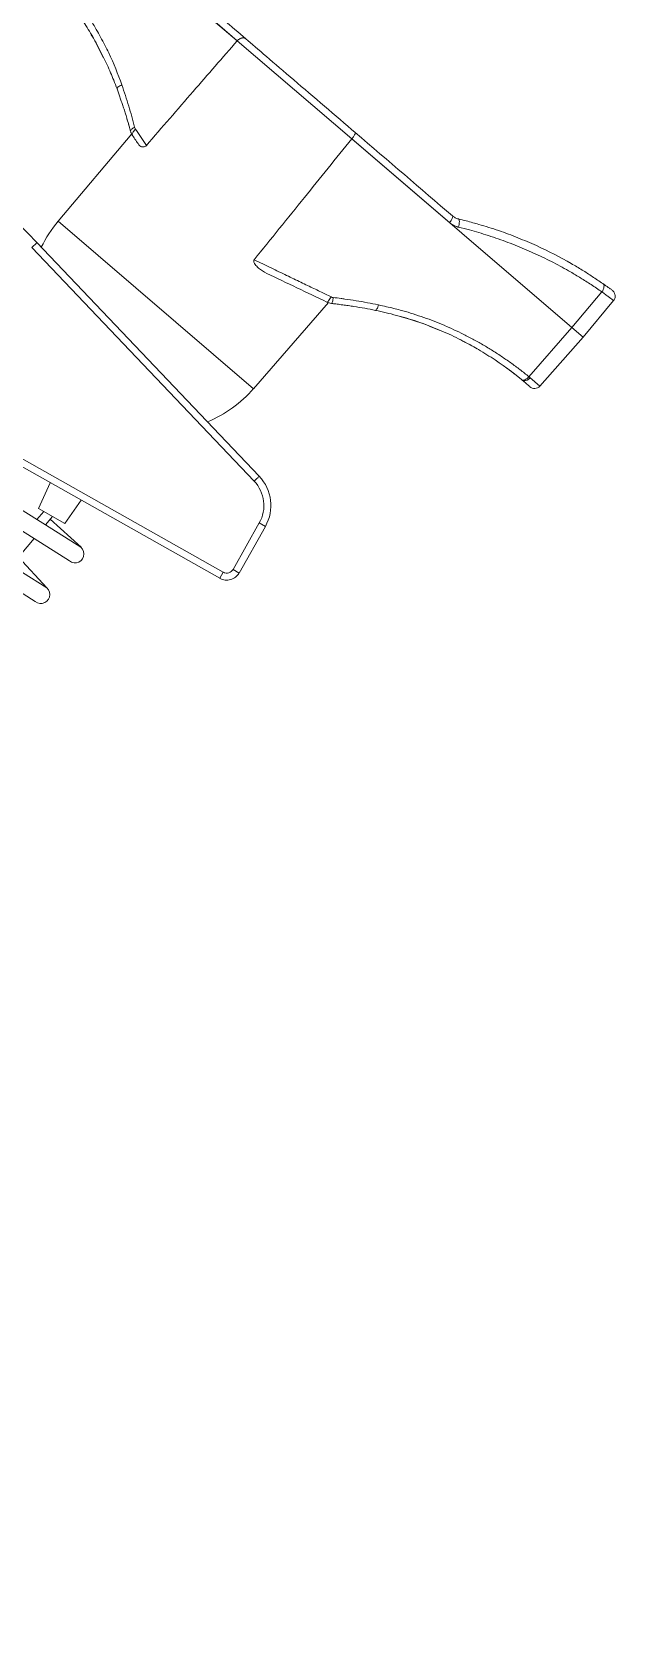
# Model space of a CAD drawing. Header units: millimetres. Extents: x 2263 to 10678, y 3616 to 3937.
# Drawn here: x 7434.93 to 7438.43, y 3873.32 to 3882.85 of the extents above; entities that cross this region are included whole.
import ezdxf

# ---------------------------------------------------------------- set-up
doc = ezdxf.new("R2010")
doc.units = ezdxf.units.MM
doc.layers.add('обводка', color=5, linetype='Continuous', lineweight=50)

# ---------------------------------------------------------------- blocks, each defined once
blk = doc.blocks.new('A$C1167016C')
at = {"color": 7, "linetype": 'Continuous', "lineweight": 15}
for p, q in [((-2.484, -1.945), (-1.468, -2.816)), ((-1.782, -2.546), (-1.468, -2.815)), ((-2.489, -2.774), (-2.474, -2.798)), ((-2.469, -2.806), (-2.403, -2.935)), ((-0.667, -3.501), (-1.468, -2.815)), ((-1.468, -2.815), (-1.468, -2.816)), ((-0.668, -3.502), (-1.468, -2.816)), ((-2.249, -3.33), (-2.248, -3.334)), ((-2.206, -3.467), (-2.72, -4.078)), ((-0.667, -3.501), (-0.668, -3.502)), ((0.872, -4.823), (-0.668, -3.502)), ((0.016, -4.087), (-0.667, -3.501)), ((-1.315, -5.863), (-2.869, -4.228)), ((-2.905, -4.262), (-1.351, -5.897)), ((-1.354, -5.25), (-0.829, -4.648)), ((0.872, -4.823), (1.082, -4.573)), ((0.951, -4.89), (1.164, -4.633)), ((-0.329, -4.744), (-0.272, -4.761)), ((-0.257, -4.765), (-0.15, -4.802)), ((-0.125, -4.812), (-0.056, -4.84)), ((0.572, -5.167), (0.872, -4.823)), ((0.647, -5.232), (0.951, -4.89)), ((0.951, -4.89), (0.872, -4.823)), ((0.521, -5.188), (0.525, -5.191)), ((-3.223, -5.656), (-1.59, -6.577)), ((-1.566, -6.534), (-3.198, -5.613)), ((-1.314, -6.189), (-1.498, -6.515)), ((-1.455, -6.54), (-1.271, -6.214)), ((-1.314, -6.189), (-1.271, -6.214)), ((-1.566, -6.534), (-1.59, -6.577)), ((-1.498, -6.515), (-1.455, -6.54))]:
    blk.add_line(p, q, dxfattribs=at)
at = {"color": 8, "linetype": 'Continuous', "lineweight": 15}
for p, q in [((-2.72, -4.078), (-1.354, -5.25)), ((0.579, -5.173), (0.647, -5.232))]:
    blk.add_line(p, q, dxfattribs=at)
at = {"color": 0, "linetype": 'Continuous', "lineweight": 15}
for p, q in [((-2.858, -6.089), (-2.776, -5.908)), ((-2.858, -6.089), (-2.673, -6.194)), ((-2.673, -6.194), (-2.56, -6.03))]:
    blk.add_line(p, q, dxfattribs=at)
at = {"color": 0, "lineweight": 15, "ltscale": 0.5}
for p, q in [((-2.822, -6.11), (-2.869, -6.166)), ((-2.76, -6.144), (-2.81, -6.204)), ((-2.889, -6.298), (-3.048, -6.488))]:
    blk.add_line(p, q, dxfattribs=at)
at = {"color": 7, "linetype": 'Continuous', "lineweight": 15, "flags": 128}
for points in [[(-2.179, -3.435), (-2.186, -3.441), (-2.191, -3.447), (-2.196, -3.453), (-2.199, -3.459), (-2.202, -3.465), (-2.203, -3.47), (-2.202, -3.475), (-2.2, -3.479)], [(0.016, -4.087), (0.022, -4.08), (0.027, -4.073), (0.032, -4.065), (0.035, -4.059), (0.037, -4.053), (0.039, -4.048), (0.038, -4.044), (0.037, -4.041)], [(-2.905, -4.262), (-2.898, -4.255), (-2.891, -4.249), (-2.885, -4.243), (-2.88, -4.238), (-2.875, -4.234), (-2.872, -4.23), (-2.87, -4.228), (-2.869, -4.228)], [(-1.351, -5.897), (-1.344, -5.89), (-1.337, -5.884), (-1.331, -5.878), (-1.325, -5.873), (-1.321, -5.869), (-1.317, -5.866), (-1.315, -5.864), (-1.315, -5.863)]]:
    blk.add_lwpolyline(points, dxfattribs=at)
at = {"color": 7, "linetype": 'Continuous', "lineweight": 15}
for centre, radius, start, end in [((-7.176, -8.322), 5.942, 43.5503, 72.0297), ((-2.032, -4.653), 0.897, 140.1173, 154.035), ((-2.027, -4.657), 0.897, 293.0155, 318.6557), ((0.61, -5.199), 0.0495, 229.3865, 318.3865), ((-1.53, -6.068), 0.248, 330.5631, 43.5503), ((-1.53, -6.068), 0.297, 330.5631, 43.5503), ((-1.541, -6.491), 0.099, 240.5631, 330.5631), ((-1.541, -6.491), 0.0495, 240.5631, 330.5631)]:
    blk.add_arc(centre, radius, start, end, dxfattribs=at)
for points, knots in [([(-2.834, -2.321), (-2.828, -2.327), (-2.815, -2.341), (-2.795, -2.362), (-2.773, -2.385), (-2.745, -2.417), (-2.711, -2.456), (-2.659, -2.52), (-2.596, -2.604), (-2.526, -2.708), (-2.462, -2.816), (-2.414, -2.908), (-2.378, -2.983), (-2.354, -3.038), (-2.331, -3.094), (-2.317, -3.132), (-2.309, -3.152)], [0, 0, 0, 0, 0.028528, 0.058901, 0.091141, 0.125265, 0.188981, 0.250426, 0.37458, 0.500484, 0.62414, 0.750303, 0.812698, 0.875174, 0.933708, 1, 1, 1, 1]), ([(-2.276, -3.125), (-2.302, -3.05), (-2.332, -2.975), (-2.385, -2.864), (-2.404, -2.827), (-2.444, -2.754), (-2.464, -2.718), (-2.53, -2.612), (-2.579, -2.543), (-2.68, -2.413), (-2.734, -2.352), (-2.789, -2.296)], [0, 0, 0, 0, 0.25, 0.25, 0.375, 0.375, 0.5, 0.5, 0.75, 0.75, 1, 1, 1, 1]), ([(-1.468, -2.816), (-1.571, -2.934), (-1.783, -3.178), (-1.995, -3.422), (-2.104, -3.548)], [0, 0, 0, 0, 0.4847176, 1, 1, 1, 1]), ([(-1.408, -2.802), (-1.409, -2.801), (-1.412, -2.799), (-1.416, -2.797), (-1.42, -2.796), (-1.425, -2.795), (-1.429, -2.795), (-1.433, -2.795), (-1.439, -2.797), (-1.448, -2.8), (-1.459, -2.806), (-1.465, -2.812), (-1.468, -2.815)], [0, 0, 0, 0, 0.087448, 0.169589, 0.246417, 0.31793, 0.384126, 0.445005, 0.50057, 0.672692, 0.839077, 1, 1, 1, 1]), ([(-0.643, -3.458), (-0.783, -3.338), (-0.934, -3.208), (-1.212, -2.971), (-1.33, -2.869), (-1.408, -2.802)], [0, 0, 0, 0, 0.5, 0.5, 1, 1, 1, 1]), ([(-2.309, -3.152), (-2.31, -3.149), (-2.308, -3.144), (-2.295, -3.134), (-2.285, -3.129), (-2.276, -3.125)], [0, 0, 0, 0, 0.5, 0.5, 1, 1, 1, 1]), ([(-2.309, -3.152), (-2.306, -3.161), (-2.299, -3.18), (-2.289, -3.209), (-2.279, -3.239), (-2.268, -3.27), (-2.253, -3.316), (-2.235, -3.376), (-2.221, -3.425), (-2.214, -3.449)], [0, 0, 0, 0, 0.092831, 0.189219, 0.289194, 0.392784, 0.500015, 0.74801, 1, 1, 1, 1]), ([(-2.186, -3.421), (-2.192, -3.395), (-2.199, -3.371), (-2.213, -3.321), (-2.22, -3.297), (-2.242, -3.223), (-2.259, -3.173), (-2.276, -3.125)], [0, 0, 0, 0, 0.25, 0.25, 0.5, 0.5, 1, 1, 1, 1]), ([(-2.24, -3.361), (-2.238, -3.366), (-2.232, -3.385), (-2.227, -3.404), (-2.223, -3.418)], [0, 0, 0, 0, 0.254855, 1, 1, 1, 1]), ([(-2.186, -3.421), (-2.194, -3.425), (-2.203, -3.43), (-2.213, -3.44), (-2.215, -3.445), (-2.214, -3.449)], [0, 0, 0, 0, 0.5, 0.5, 1, 1, 1, 1]), ([(-2.2, -3.479), (-2.202, -3.476), (-2.205, -3.472), (-2.209, -3.464), (-2.212, -3.457), (-2.213, -3.452), (-2.214, -3.449)], [0, 0, 0, 0, 0.281976, 0.542621, 0.781954, 1, 1, 1, 1]), ([(-2.104, -3.548), (-2.107, -3.551), (-2.11, -3.554), (-2.117, -3.557), (-2.12, -3.558), (-2.128, -3.559), (-2.133, -3.558), (-2.146, -3.554), (-2.152, -3.549), (-2.157, -3.543)], [0, 0, 0, 0, 0.125, 0.125, 0.25, 0.25, 0.5, 0.5, 1, 1, 1, 1]), ([(-1.35, -4.348), (-1.233, -4.202), (-1.005, -3.921), (-0.778, -3.639), (-0.668, -3.502)], [0, 0, 0, 0, 0.515445, 1, 1, 1, 1]), ([(-0.643, -3.458), (-0.643, -3.459), (-0.642, -3.459), (-0.642, -3.461), (-0.643, -3.463), (-0.643, -3.466), (-0.644, -3.468), (-0.646, -3.471), (-0.648, -3.475), (-0.652, -3.482), (-0.659, -3.492), (-0.665, -3.498), (-0.667, -3.501)], [0, 0, 0, 0, 0.088469, 0.171285, 0.248447, 0.319954, 0.385806, 0.446005, 0.500551, 0.672736, 0.839174, 1, 1, 1, 1]), ([(0.079, -4.12), (0.078, -4.119), (0.074, -4.119), (0.068, -4.117), (0.061, -4.114), (0.054, -4.111), (0.044, -4.107), (0.034, -4.101), (0.024, -4.095), (0.019, -4.09), (0.016, -4.087)], [0, 0, 0, 0, 0.061345, 0.144668, 0.250159, 0.374862, 0.49964, 0.688951, 0.855315, 1, 1, 1, 1]), ([(0.078, -4.062), (0.07, -4.06), (0.063, -4.058), (0.049, -4.05), (0.042, -4.046), (0.037, -4.041)], [0, 0, 0, 0, 0.5, 0.5, 1, 1, 1, 1]), ([(0.079, -4.12), (0.081, -4.114), (0.082, -4.107), (0.084, -4.094), (0.085, -4.087), (0.085, -4.075), (0.084, -4.071), (0.082, -4.064), (0.08, -4.063), (0.078, -4.062)], [0, 0, 0, 0, 0.25, 0.25, 0.5, 0.5, 0.75, 0.75, 1, 1, 1, 1]), ([(0.078, -4.062), (0.096, -4.067), (0.13, -4.075), (0.178, -4.088), (0.23, -4.103), (0.291, -4.121), (0.383, -4.151), (0.495, -4.193), (0.668, -4.267), (0.804, -4.337), (0.906, -4.397), (0.956, -4.427), (1.017, -4.466), (1.064, -4.498), (1.089, -4.515)], [0, 0, 0, 0, 0.0467495, 0.0884797, 0.1251944, 0.1870441, 0.2503394, 0.3760591, 0.5004442, 0.7502557, 0.7920265, 0.8335262, 0.9135678, 1, 1, 1, 1]), ([(1.082, -4.573), (1.07, -4.564), (1.045, -4.547), (1.007, -4.522), (0.97, -4.499), (0.934, -4.476), (0.898, -4.454), (0.836, -4.417), (0.745, -4.368), (0.621, -4.307), (0.492, -4.252), (0.38, -4.209), (0.289, -4.179), (0.222, -4.158), (0.152, -4.138), (0.105, -4.126), (0.079, -4.12)], [0, 0, 0, 0, 0.0450243, 0.0887174, 0.1310849, 0.1721329, 0.211868, 0.2502975, 0.3762108, 0.5003922, 0.6256601, 0.7502846, 0.8137741, 0.8751724, 0.9321647, 1, 1, 1, 1]), ([(-1.262, -4.443), (-1.282, -4.433), (-1.301, -4.421), (-1.328, -4.398), (-1.336, -4.39), (-1.347, -4.376), (-1.35, -4.371), (-1.353, -4.362), (-1.353, -4.359), (-1.353, -4.353), (-1.352, -4.35), (-1.35, -4.348)], [0, 0, 0, 0, 0.5, 0.5, 0.75, 0.75, 0.875, 0.875, 0.9375, 0.9375, 1, 1, 1, 1]), ([(-1.35, -4.348), (-1.33, -4.357), (-1.291, -4.376), (-1.233, -4.404), (-1.177, -4.431), (-1.124, -4.457), (-1.073, -4.482), (-1.024, -4.505), (-0.977, -4.528), (-0.933, -4.549), (-0.891, -4.569), (-0.851, -4.589), (-0.825, -4.601), (-0.812, -4.607)], [0, 0, 0, 0, 0.110862, 0.217735, 0.32062, 0.419514, 0.514418, 0.60533, 0.69225, 0.775178, 0.854113, 0.929054, 1, 1, 1, 1]), ([(1.082, -4.573), (1.086, -4.568), (1.089, -4.563), (1.094, -4.551), (1.096, -4.544), (1.097, -4.533), (1.097, -4.528), (1.094, -4.52), (1.092, -4.517), (1.089, -4.515)], [0, 0, 0, 0, 0.25, 0.25, 0.5, 0.5, 0.75, 0.75, 1, 1, 1, 1]), ([(1.089, -4.515), (1.096, -4.52), (1.11, -4.53), (1.133, -4.546), (1.149, -4.557), (1.155, -4.562), (1.154, -4.562), (1.154, -4.561)], [0, 0, 0, 0, 0.179966, 0.362052, 0.721489, 0.901658, 1, 1, 1, 1]), ([(1.163, -4.633), (1.166, -4.63), (1.17, -4.624), (1.174, -4.613), (1.175, -4.601), (1.173, -4.588), (1.167, -4.573), (1.158, -4.565), (1.155, -4.562)], [0, 0, 0, 0, 0.142232, 0.286969, 0.429692, 0.566163, 0.80722, 1, 1, 1, 1]), ([(-0.841, -4.644), (-0.84, -4.645), (-0.839, -4.644), (-0.835, -4.641), (-0.832, -4.639), (-0.827, -4.632), (-0.824, -4.627), (-0.818, -4.618), (-0.815, -4.612), (-0.812, -4.607)], [0, 0, 0, 0, 0.25, 0.25, 0.5, 0.5, 0.75, 0.75, 1, 1, 1, 1]), ([(-0.812, -4.607), (-0.81, -4.609), (-0.804, -4.611), (-0.799, -4.612), (-0.797, -4.612)], [0, 0, 0, 0, 0.556162, 1, 1, 1, 1]), ([(-0.797, -4.612), (-0.797, -4.617), (-0.798, -4.623), (-0.8, -4.633), (-0.802, -4.638), (-0.804, -4.646), (-0.806, -4.649), (-0.808, -4.653), (-0.809, -4.653), (-0.81, -4.653)], [0, 0, 0, 0, 0.25, 0.25, 0.5, 0.5, 0.75, 0.75, 1, 1, 1, 1]), ([(-0.81, -4.653), (-0.796, -4.655), (-0.783, -4.657), (-0.757, -4.66), (-0.744, -4.662), (-0.718, -4.665), (-0.705, -4.667), (-0.678, -4.671), (-0.665, -4.673), (-0.627, -4.679), (-0.602, -4.683), (-0.552, -4.692), (-0.527, -4.697), (-0.501, -4.702)], [0, 0, 0, 0, 0.125, 0.125, 0.25, 0.25, 0.375, 0.375, 0.5, 0.5, 0.75, 0.75, 1, 1, 1, 1]), ([(-0.81, -4.653), (-0.804, -4.654), (-0.8, -4.655), (-0.79, -4.656), (-0.785, -4.656), (-0.78, -4.657)], [0, 0, 0, 0, 0.5, 0.5, 1, 1, 1, 1]), ([(-0.797, -4.612), (-0.778, -4.614), (-0.752, -4.618), (-0.699, -4.625), (-0.637, -4.634), (-0.559, -4.648), (-0.507, -4.658), (-0.481, -4.664)], [0, 0, 0, 0, 0.170174, 0.249975, 0.499961, 0.754, 1, 1, 1, 1]), ([(-0.481, -4.664), (-0.483, -4.669), (-0.484, -4.674), (-0.487, -4.684), (-0.489, -4.688), (-0.493, -4.696), (-0.495, -4.698), (-0.498, -4.702), (-0.5, -4.702), (-0.501, -4.702)], [0, 0, 0, 0, 0.25, 0.25, 0.5, 0.5, 0.75, 0.75, 1, 1, 1, 1]), ([(-0.481, -4.664), (-0.462, -4.668), (-0.426, -4.676), (-0.376, -4.688), (-0.319, -4.702), (-0.255, -4.721), (-0.157, -4.753), (-0.038, -4.798), (0.078, -4.851), (0.17, -4.898), (0.241, -4.937), (0.311, -4.979), (0.378, -5.023), (0.445, -5.069), (0.51, -5.117), (0.551, -5.15), (0.572, -5.167)], [0, 0, 0, 0, 0.046139, 0.087819, 0.12505, 0.186294, 0.250112, 0.374634, 0.500166, 0.569102, 0.638748, 0.709174, 0.780447, 0.852635, 0.925799, 1, 1, 1, 1]), ([(-0.501, -4.702), (-0.452, -4.712), (-0.403, -4.724), (-0.305, -4.75), (-0.257, -4.764), (-0.163, -4.796), (-0.116, -4.814), (-0.026, -4.851), (0.019, -4.871), (0.105, -4.914), (0.148, -4.936), (0.229, -4.982), (0.268, -5.006), (0.383, -5.08), (0.454, -5.132), (0.52, -5.186)], [0, 0, 0, 0, 0.125, 0.125, 0.25, 0.25, 0.375, 0.375, 0.5, 0.5, 0.625, 0.625, 0.75, 0.75, 1, 1, 1, 1]), ([(0.088, -4.905), (0.112, -4.918), (0.154, -4.939), (0.193, -4.962), (0.21, -4.972)], [0, 0, 0, 0, 0.590055, 1, 1, 1, 1]), ([(0.415, -5.105), (0.426, -5.113), (0.447, -5.129), (0.475, -5.151), (0.489, -5.161), (0.493, -5.165)], [0, 0, 0, 0, 0.375896, 0.784637, 1, 1, 1, 1]), ([(0.52, -5.186), (0.522, -5.188), (0.525, -5.19), (0.534, -5.19), (0.538, -5.19), (0.548, -5.186), (0.554, -5.183), (0.563, -5.175), (0.568, -5.171), (0.572, -5.167)], [0, 0, 0, 0, 0.25, 0.25, 0.5, 0.5, 0.75, 0.75, 1, 1, 1, 1]), ([(0.579, -5.173), (0.578, -5.175), (0.575, -5.178), (0.57, -5.182), (0.565, -5.186), (0.561, -5.189), (0.549, -5.195), (0.535, -5.197), (0.527, -5.192), (0.525, -5.191)], [0, 0, 0, 0, 0.0872012, 0.1711336, 0.2517969, 0.3291905, 0.4033142, 0.8457757, 1, 1, 1, 1]), ([(0.525, -5.191), (0.541, -5.205), (0.555, -5.216), (0.573, -5.232), (0.578, -5.236), (0.578, -5.236)], [0, 0, 0, 0, 0.5, 0.5, 1, 1, 1, 1])]:
    blk.add_open_spline(points, degree=3, knots=knots, dxfattribs=at)
for points in [[(-1.408, -2.802), (-1.508, -2.717), (-1.619, -2.621), (-1.738, -2.519)], [(-2.179, -3.435), (-2.182, -3.431), (-2.184, -3.426), (-2.186, -3.421)], [(-2.104, -3.548), (-2.128, -3.511), (-2.153, -3.474), (-2.179, -3.435)], [(-2.2, -3.479), (-2.185, -3.501), (-2.171, -3.522), (-2.157, -3.543)], [(0.037, -4.041), (-0.184, -3.851), (-0.412, -3.656), (-0.643, -3.458)], [(-0.841, -4.644), (-0.98, -4.578), (-1.121, -4.51), (-1.262, -4.443)], [(-0.81, -4.653), (-0.821, -4.652), (-0.832, -4.649), (-0.841, -4.644)], [(0.52, -5.186), (0.521, -5.188), (0.523, -5.189), (0.525, -5.191)], [(0.572, -5.167), (0.574, -5.169), (0.577, -5.171), (0.579, -5.173)]]:
    blk.add_open_spline(points, degree=3, dxfattribs=at)
at = {"color": 8, "linetype": 'Continuous', "lineweight": 15}
blk.add_open_spline([(1.163, -4.633), (1.163, -4.633), (1.163, -4.633), (1.158, -4.629), (1.146, -4.62), (1.129, -4.607), (1.108, -4.592), (1.091, -4.579), (1.082, -4.573)], degree=3, knots=[0, 0, 0, 0, 0.085831, 0.277739, 0.465079, 0.647881, 0.826177, 1, 1, 1, 1], dxfattribs=at)
at = {"layer": 'обводка', "color": 0, "lineweight": 15, "ltscale": 0.5}
for p, q in [((-3.725, -5.626), (-2.81, -6.204)), ((-3.804, -5.721), (-2.889, -6.298)), ((-4.043, -6.006), (-2.881, -6.739)), ((-3.964, -5.911), (-2.801, -6.644)), ((-2.81, -6.204), (-2.562, -6.36)), ((-2.776, -6.163), (-2.561, -6.36)), ((-2.889, -6.298), (-2.642, -6.454)), ((-2.997, -6.428), (-2.801, -6.644))]:
    blk.add_line(p, q, dxfattribs=at)
for centre in [(-2.602, -6.407), (-2.841, -6.691)]:
    blk.add_arc(centre, 0.0619, 230, 65.5303, dxfattribs=at)

msp = doc.modelspace()

# ---------------------------------------------------------------- linework, layer by layer
at = {"lineweight": 20}
msp.add_spline([(7430.9127, 3879.0337), (7421.8403, 3867.5171), (7418.4254, 3848.2871), (7422.8174, 3811.7396), (7421.1066, 3781.3613), (7422.2451, 3769.0838), (7435.7986, 3759.9205), (7437.5753, 3759.6669)], degree=3, dxfattribs=at)

# ---------------------------------------------------------------- block references
at = {"color": 0, "lineweight": 20, "xscale": 0.8565906312307022, "yscale": 0.8565906312307022, "zscale": 0.8565906312307022}
msp.add_blockref('A$C1167016C', (7437.4201, 3885.2082), dxfattribs=at)

doc.saveas('drawing.dxf')
